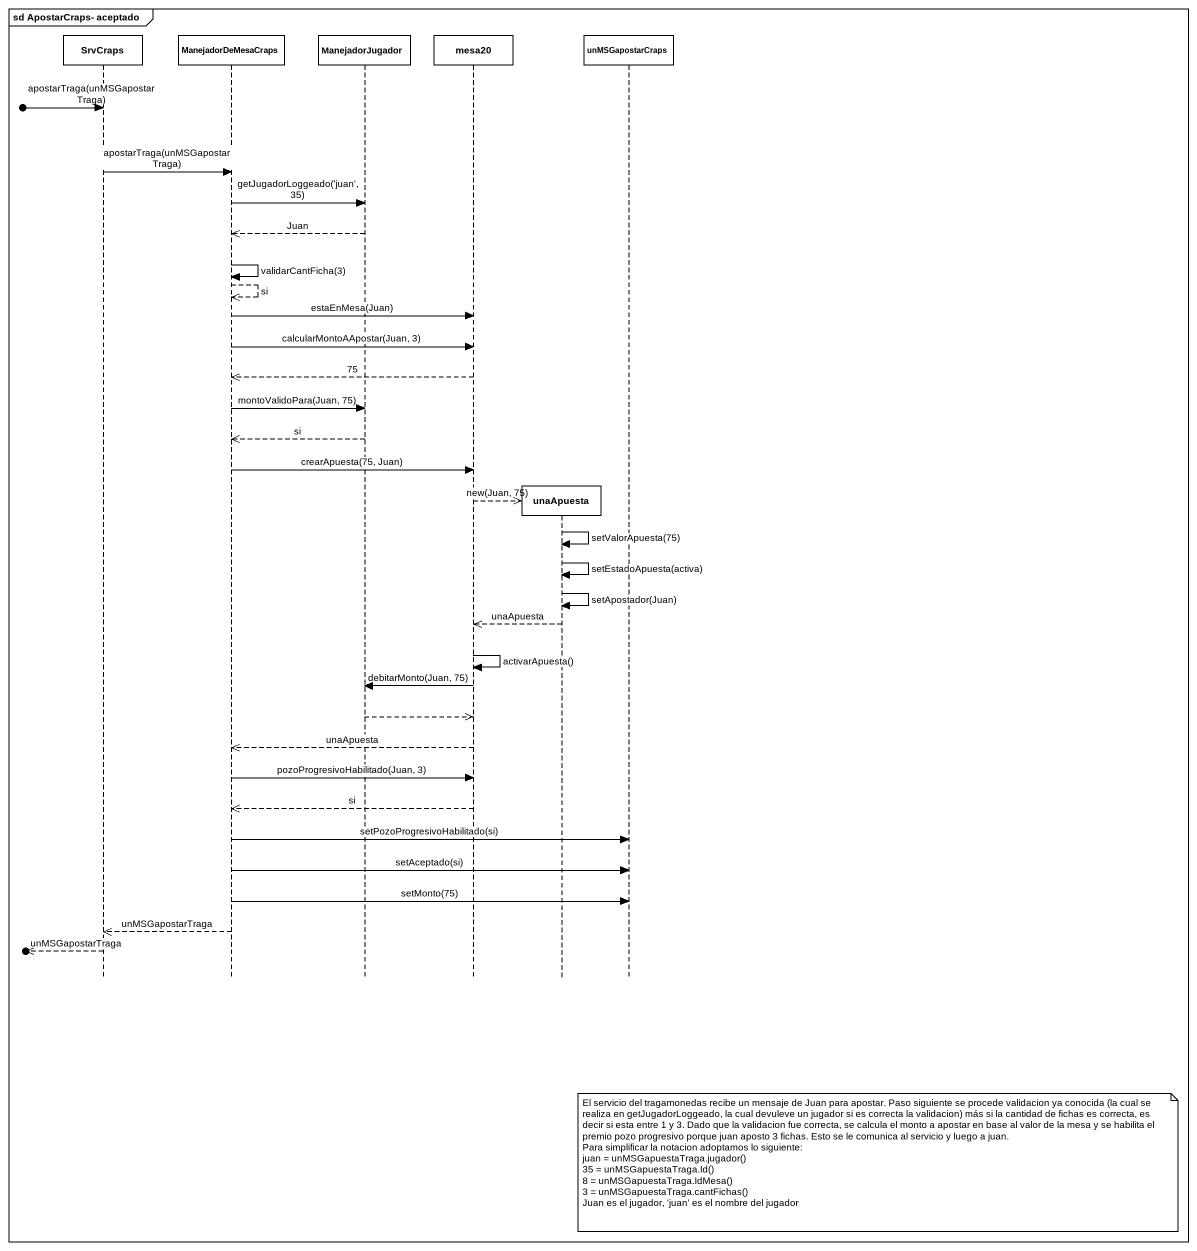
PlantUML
@startuml
mainframe sd ApostarCraps- aceptado
hide footbox
participant SrvCraps
participant ManejadorDeMesaCraps
participant ManejadorJugador
participant mesa20
participant unaApuesta
participant unMSGapostarCraps

[o-> SrvCraps : apostarTraga(unMSGapostarTraga)
SrvCraps -> ManejadorDeMesaCraps : apostarTraga(unMSGapostarTraga)
ManejadorDeMesaCraps -> ManejadorJugador : getJugadorLoggeado('juan', 35)
ManejadorJugador -->> ManejadorDeMesaCraps : Juan
ManejadorDeMesaCraps -> ManejadorDeMesaCraps : validarCantFicha(3)
ManejadorDeMesaCraps -->> ManejadorDeMesaCraps : si
ManejadorDeMesaCraps -> mesa20 : estaEnMesa(Juan)
ManejadorDeMesaCraps -> mesa20 : calcularMontoAApostar(Juan, 3)
mesa20 -->> ManejadorDeMesaCraps : 75
ManejadorDeMesaCraps -> ManejadorJugador : montoValidoPara(Juan, 75)
ManejadorJugador -->> ManejadorDeMesaCraps : si
ManejadorDeMesaCraps -> mesa20 : crearApuesta(75, Juan)
mesa20 -->> unaApuesta ** : new(Juan, 75)
unaApuesta -> unaApuesta : setValorApuesta(75)
unaApuesta -> unaApuesta : setEstadoApuesta(activa)
unaApuesta -> unaApuesta : setApostador(Juan)
unaApuesta -->> mesa20 : unaApuesta
mesa20 -> mesa20 : activarApuesta()
mesa20 -> ManejadorJugador : debitarMonto(Juan, 75)
ManejadorJugador -->> mesa20
mesa20 -->> ManejadorDeMesaCraps : unaApuesta
ManejadorDeMesaCraps -> mesa20 : pozoProgresivoHabilitado(Juan, 3)
mesa20 -->> ManejadorDeMesaCraps : si
ManejadorDeMesaCraps -> unMSGapostarCraps : setPozoProgresivoHabilitado(si)
ManejadorDeMesaCraps -> unMSGapostarCraps : setAceptado(si)
ManejadorDeMesaCraps -> unMSGapostarCraps : setMonto(75)
ManejadorDeMesaCraps -->> SrvCraps : unMSGapostarTraga
[o<<-- SrvCraps : unMSGapostarTraga
note over unMSGapostarCraps
  El servicio del tragamonedas recibe un mensaje de Juan para apostar. Paso siguiente se procede validacion ya conocida (la cual se realiza en getJugadorLoggeado, la cual devuleve un jugador si es correcta la validacion) más si la cantidad de fichas es correcta, es decir si esta entre 1 y 3. Dado que la validacion fue correcta, se calcula el monto a apostar en base al valor de la mesa y se habilita el premio pozo progresivo porque juan aposto 3 fichas. Esto se le comunica al servicio y luego a juan.
  Para simplificar la notacion adoptamos lo siguiente:
  juan = unMSGapuestaTraga.jugador()
  35 = unMSGapuestaTraga.Id()
  8 = unMSGapuestaTraga.IdMesa()
  3 = unMSGapuestaTraga.cantFichas()
  Juan es el jugador, 'juan' es el nombre del jugador
end note
@enduml
